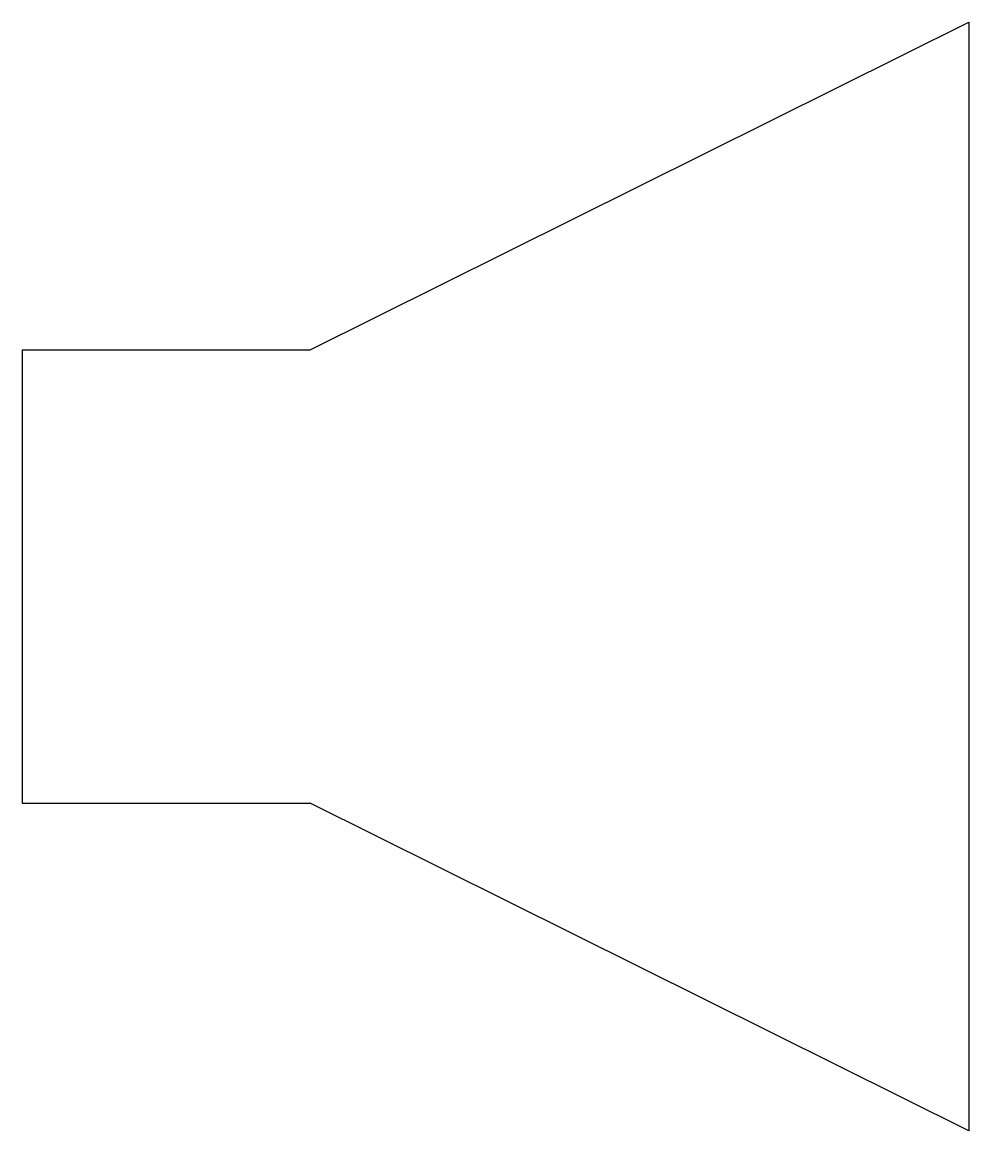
# Model space of a CAD drawing. Header units: millimetres. Extents: x -3103.195 to -3102.955, y 3737.089 to 3737.37.
import ezdxf

# ---------------------------------------------------------------- set-up
doc = ezdxf.new("R2010")
doc.units = ezdxf.units.MM
doc.header["$LTSCALE"] = 10
doc.layers.add('Ele_tomadas', color=2, linetype='Continuous')

msp = doc.modelspace()

# ---------------------------------------------------------------- linework, layer by layer
at = {"layer": 'Ele_tomadas', "color": 3}
for p, q in [((-3103.12187, 3737.28709), (-3102.95491, 3737.37014)), ((-3102.95491, 3737.37014), (-3102.95491, 3737.08914)), ((-3103.19491, 3737.28709), (-3103.12187, 3737.28709)), ((-3103.19491, 3737.28709), (-3103.19491, 3737.1722)), ((-3103.19491, 3737.1722), (-3103.12187, 3737.1722)), ((-3102.95491, 3737.08914), (-3103.12187, 3737.1722))]:
    msp.add_line(p, q, dxfattribs=at)

doc.saveas('drawing.dxf')
